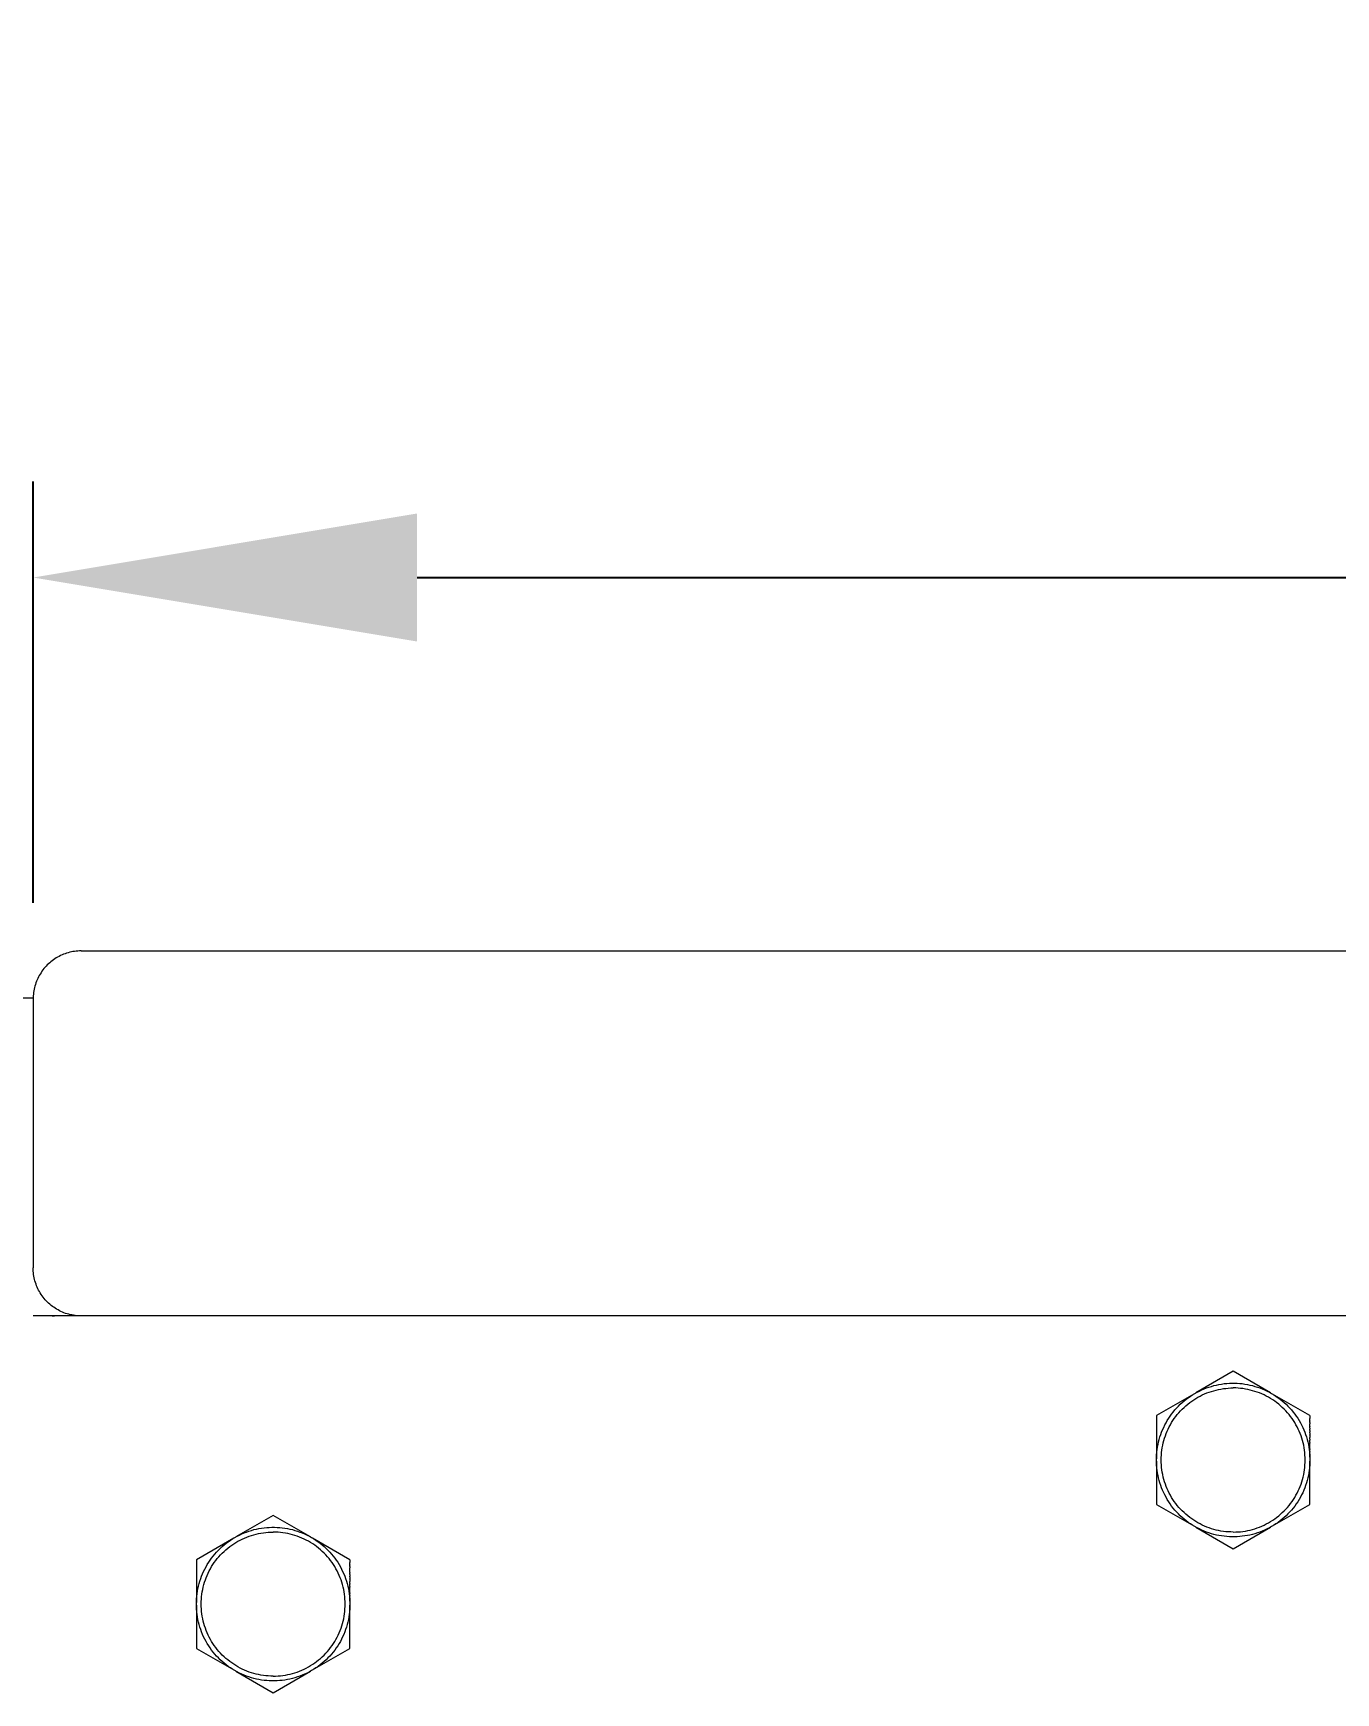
# Model space of a CAD drawing. Header units: millimetres. Extents: x -402 to 3954, y -41 to 3282.
# Drawn here: x 3273.3 to 3409, y 2845.8 to 3018.6 of the extents above; entities that cross this region are included whole.
import ezdxf

# ---------------------------------------------------------------- set-up
doc = ezdxf.new("R2010")
doc.units = ezdxf.units.MM
doc.layers.add('ZANO_R', color=7, linetype='Continuous', lineweight=0)
doc.layers.add('ZANO_W', color=1, linetype='Continuous', lineweight=0)
doc.styles.add('Arial', font='arial.ttf')
doc.styles.get("Standard").update_dxf_attribs({"font": 'ARIALUNI.TTF'})
doc.dimstyles.new('pl i ang', dxfattribs={"dimtxt": 50, "dimasz": 50, "dimexe": 1.25, "dimexo": 0.625, "dimgap": 10, "dimtad": 1, "dimtoh": 1, "dimtxsty": 'Standard', "dimcen": 2.5, "dimclrd": 1, "dimclre": 1, "dimclrt": 1, "dimadec": 0, "dimazin": 0, "dimtfac": 1, "dimtmove": 0, "dimatfit": 3, "dimfxl": 1, "dimarcsym": 1})

# ---------------------------------------------------------------- blocks, each defined once
blk = doc.blocks.new('*D417')
at = {"layer": 'ZANO_W', "color": 1, "lineweight": -2}
for p, q in [((3273.33, 2928.04), (3273.33, 2971.92)), ((3723.33, 2928.21), (3723.33, 2971.92)), ((3313.33, 2961.92), (3683.33, 2961.92))]:
    blk.add_line(p, q, dxfattribs=at)
at = {"layer": 'ZANO_W', "color": 1}
for points in [[(3313.33, 2968.59), (3313.33, 2955.26), (3273.33, 2961.92)], [(3683.33, 2955.26), (3683.33, 2968.59), (3723.33, 2961.92)]]:
    blk.add_solid(points, dxfattribs=at)
at = {"layer": 'ZANO_W', "color": 1, "insert": (3498.33, 2992.35), "char_height": 40, "attachment_point": 5, "style": 'Arial'}
blk.add_mtext('450', dxfattribs=at)

msp = doc.modelspace()

# ---------------------------------------------------------------- linework, layer by layer
at = {"layer": 'ZANO_R'}
for p, q in [((3275.18, 2921.92), (3275.05, 2921.81)), ((3275.31, 2922.03), (3275.18, 2921.92)), ((3275.45, 2922.13), (3275.31, 2922.03)), ((3275.59, 2922.22), (3275.45, 2922.13)), ((3275.73, 2922.31), (3275.59, 2922.22)), ((3275.88, 2922.4), (3275.73, 2922.31)), ((3276.03, 2922.48), (3275.88, 2922.4)), ((3276.18, 2922.56), (3276.03, 2922.48)), ((3276.34, 2922.63), (3276.18, 2922.56)), ((3276.5, 2922.69), (3276.34, 2922.63)), ((3276.66, 2922.75), (3276.5, 2922.69)), ((3276.82, 2922.81), (3276.66, 2922.75)), ((3276.98, 2922.86), (3276.82, 2922.81)), ((3277.15, 2922.9), (3276.98, 2922.86)), ((3277.31, 2922.94), (3277.15, 2922.9)), ((3277.48, 2922.97), (3277.31, 2922.94)), ((3277.65, 2922.99), (3277.48, 2922.97)), ((3277.82, 2923.02), (3277.65, 2922.99)), ((3277.99, 2923.03), (3277.82, 2923.02)), ((3278.16, 2923.04), (3277.99, 2923.03)), ((3278.33, 2923.04), (3278.16, 2923.04)), ((3278.33, 2923.04), (3718.33, 2923.04)), ((3273.82, 2920.19), (3273.75, 2920.03)), ((3273.89, 2920.34), (3273.82, 2920.19)), ((3273.97, 2920.49), (3273.89, 2920.34)), ((3274.06, 2920.64), (3273.97, 2920.49)), ((3274.15, 2920.78), (3274.06, 2920.64)), ((3274.25, 2920.92), (3274.15, 2920.78)), ((3274.35, 2921.06), (3274.25, 2920.92)), ((3274.45, 2921.2), (3274.35, 2921.06)), ((3274.56, 2921.33), (3274.45, 2921.2)), ((3274.68, 2921.45), (3274.56, 2921.33)), ((3274.8, 2921.58), (3274.68, 2921.45)), ((3274.92, 2921.7), (3274.8, 2921.58)), ((3275.05, 2921.81), (3274.92, 2921.7)), ((3273.36, 2918.55), (3273.34, 2918.38)), ((3273.38, 2918.72), (3273.36, 2918.55)), ((3273.4, 2918.89), (3273.38, 2918.72)), ((3273.44, 2919.06), (3273.4, 2918.89)), ((3273.47, 2919.23), (3273.44, 2919.06)), ((3273.52, 2919.39), (3273.47, 2919.23)), ((3273.57, 2919.55), (3273.52, 2919.39)), ((3273.62, 2919.72), (3273.57, 2919.55)), ((3273.68, 2919.88), (3273.62, 2919.72)), ((3273.75, 2920.03), (3273.68, 2919.88)), ((3273.33, 2918.14), (3263.6, 2918.08)), ((3273.34, 2918.38), (3273.33, 2918.21)), ((3273.33, 2918.21), (3273.33, 2918.04)), ((3273.33, 2918.04), (3273.33, 2890.04)), ((3273.33, 2889.87), (3273.33, 2890.04)), ((3273.34, 2889.7), (3273.33, 2889.87)), ((3273.36, 2889.53), (3273.34, 2889.7)), ((3273.38, 2889.36), (3273.36, 2889.53)), ((3273.41, 2889.19), (3273.38, 2889.36)), ((3273.44, 2889.02), (3273.41, 2889.19)), ((3273.48, 2888.85), (3273.44, 2889.02)), ((3273.52, 2888.68), (3273.48, 2888.85)), ((3273.57, 2888.52), (3273.52, 2888.68)), ((3273.63, 2888.35), (3273.57, 2888.52)), ((3273.69, 2888.19), (3273.63, 2888.35)), ((3273.75, 2888.03), (3273.69, 2888.19)), ((3273.82, 2887.88), (3273.75, 2888.03)), ((3273.9, 2887.72), (3273.82, 2887.88)), ((3273.98, 2887.57), (3273.9, 2887.72)), ((3274.07, 2887.43), (3273.98, 2887.57)), ((3274.16, 2887.28), (3274.07, 2887.43)), ((3274.26, 2887.14), (3274.16, 2887.28)), ((3274.36, 2887), (3274.26, 2887.14)), ((3274.47, 2886.87), (3274.36, 2887)), ((3274.58, 2886.73), (3274.47, 2886.87)), ((3274.7, 2886.61), (3274.58, 2886.73)), ((3274.82, 2886.48), (3274.7, 2886.61)), ((3274.94, 2886.37), (3274.82, 2886.48)), ((3275.07, 2886.25), (3274.94, 2886.37)), ((3275.2, 2886.14), (3275.07, 2886.25)), ((3275.34, 2886.04), (3275.2, 2886.14)), ((3275.48, 2885.94), (3275.34, 2886.04)), ((3275.62, 2885.84), (3275.48, 2885.94)), ((3275.77, 2885.75), (3275.62, 2885.84)), ((3275.92, 2885.66), (3275.77, 2885.75)), ((3276.07, 2885.58), (3275.92, 2885.66)), ((3713.33, 2885.04), (3273.33, 2885.04)), ((3275.31, 2885.04), (3275.4, 2885.05)), ((3275.4, 2885.05), (3275.48, 2885.05)), ((3275.48, 2885.05), (3275.56, 2885.06)), ((3275.56, 2885.06), (3277.8, 2885.07)), ((3276.22, 2885.51), (3276.07, 2885.58)), ((3276.38, 2885.44), (3276.22, 2885.51)), ((3276.54, 2885.37), (3276.38, 2885.44)), ((3276.7, 2885.31), (3276.54, 2885.37)), ((3276.87, 2885.26), (3276.7, 2885.31)), ((3277.03, 2885.21), (3276.87, 2885.26)), ((3277.2, 2885.17), (3277.03, 2885.21)), ((3277.37, 2885.14), (3277.2, 2885.17)), ((3277.54, 2885.11), (3277.37, 2885.14)), ((3277.71, 2885.08), (3277.54, 2885.11)), ((3277.88, 2885.06), (3277.71, 2885.08)), ((3278.05, 2885.05), (3277.88, 2885.06)), ((3278.22, 2885.04), (3278.05, 2885.05)), ((3398.33, 2879.28), (3394.44, 2877.03)), ((3402.22, 2877.03), (3398.33, 2879.28)), ((3394.1, 2876.83), (3394.33, 2876.97)), ((3394.33, 2876.97), (3394.57, 2877.1)), ((3394.57, 2877.1), (3394.81, 2877.22)), ((3394.81, 2877.22), (3395.05, 2877.34)), ((3395.05, 2877.34), (3395.3, 2877.45)), ((3395.3, 2877.45), (3395.55, 2877.54)), ((3395.34, 2876.92), (3395.58, 2877.02)), ((3395.55, 2877.54), (3395.81, 2877.63)), ((3395.58, 2877.02), (3395.82, 2877.11)), ((3395.81, 2877.63), (3396.07, 2877.71)), ((3395.82, 2877.11), (3396.06, 2877.19)), ((3396.06, 2877.19), (3396.31, 2877.26)), ((3396.07, 2877.71), (3396.33, 2877.79)), ((3396.31, 2877.26), (3396.56, 2877.33)), ((3396.33, 2877.79), (3396.59, 2877.85)), ((3396.56, 2877.33), (3396.81, 2877.38)), ((3396.59, 2877.85), (3396.85, 2877.9)), ((3396.81, 2877.38), (3397.06, 2877.43)), ((3396.85, 2877.9), (3397.12, 2877.95)), ((3397.06, 2877.43), (3397.31, 2877.47)), ((3397.12, 2877.95), (3397.39, 2877.99)), ((3397.31, 2877.47), (3397.57, 2877.5)), ((3397.39, 2877.99), (3397.66, 2878.01)), ((3397.57, 2877.5), (3397.82, 2877.52)), ((3397.66, 2878.01), (3397.93, 2878.03)), ((3397.82, 2877.52), (3398.08, 2877.54)), ((3397.93, 2878.03), (3398.2, 2878.04)), ((3398.08, 2877.54), (3398.33, 2877.54)), ((3398.2, 2878.04), (3398.47, 2878.04)), ((3398.59, 2877.54), (3398.33, 2877.54)), ((3398.47, 2878.04), (3398.74, 2878.03)), ((3398.84, 2877.52), (3398.59, 2877.54)), ((3398.74, 2878.03), (3399.01, 2878.01)), ((3399.1, 2877.5), (3398.84, 2877.52)), ((3399.01, 2878.01), (3399.28, 2877.99)), ((3399.35, 2877.47), (3399.1, 2877.5)), ((3399.28, 2877.99), (3399.54, 2877.95)), ((3399.61, 2877.43), (3399.35, 2877.47)), ((3399.54, 2877.95), (3399.81, 2877.9)), ((3399.86, 2877.38), (3399.61, 2877.43)), ((3399.81, 2877.9), (3400.07, 2877.85)), ((3400.11, 2877.33), (3399.86, 2877.38)), ((3400.07, 2877.85), (3400.34, 2877.79)), ((3400.36, 2877.26), (3400.11, 2877.33)), ((3400.34, 2877.79), (3400.6, 2877.71)), ((3400.6, 2877.19), (3400.36, 2877.26)), ((3400.6, 2877.71), (3400.86, 2877.63)), ((3400.84, 2877.11), (3400.6, 2877.19)), ((3401.08, 2877.02), (3400.84, 2877.11)), ((3400.86, 2877.63), (3401.11, 2877.54)), ((3401.32, 2876.92), (3401.08, 2877.02)), ((3401.11, 2877.54), (3401.36, 2877.45)), ((3401.36, 2877.45), (3401.61, 2877.34)), ((3401.61, 2877.34), (3401.86, 2877.22)), ((3401.86, 2877.22), (3402.1, 2877.1)), ((3402.1, 2877.1), (3402.33, 2876.97)), ((3402.33, 2876.97), (3402.56, 2876.83)), ((3394.22, 2876.91), (3390.33, 2874.66)), ((3392.09, 2875.04), (3392.26, 2875.25)), ((3392.26, 2875.25), (3392.44, 2875.45)), ((3392.44, 2875.45), (3392.63, 2875.65)), ((3392.63, 2875.65), (3392.82, 2875.84)), ((3392.82, 2875.84), (3393.02, 2876.02)), ((3392.85, 2875.16), (3393.03, 2875.34)), ((3393.02, 2876.02), (3393.22, 2876.2)), ((3393.03, 2875.34), (3393.21, 2875.52)), ((3393.21, 2875.52), (3393.4, 2875.69)), ((3393.22, 2876.2), (3393.44, 2876.37)), ((3393.4, 2875.69), (3393.6, 2875.86)), ((3393.44, 2876.37), (3393.65, 2876.53)), ((3393.6, 2875.86), (3393.8, 2876.02)), ((3393.65, 2876.53), (3393.87, 2876.68)), ((3393.8, 2876.02), (3394.01, 2876.17)), ((3393.87, 2876.68), (3394.1, 2876.83)), ((3394.01, 2876.17), (3394.22, 2876.31)), ((3394.22, 2876.31), (3394.44, 2876.45)), ((3394.44, 2876.45), (3394.66, 2876.58)), ((3394.66, 2876.58), (3394.88, 2876.7)), ((3394.88, 2876.7), (3395.11, 2876.81)), ((3395.11, 2876.81), (3395.34, 2876.92)), ((3401.55, 2876.81), (3401.32, 2876.92)), ((3401.78, 2876.7), (3401.55, 2876.81)), ((3402.01, 2876.58), (3401.78, 2876.7)), ((3402.23, 2876.45), (3402.01, 2876.58)), ((3402.45, 2876.31), (3402.23, 2876.45)), ((3406.33, 2874.66), (3402.44, 2876.91)), ((3402.66, 2876.17), (3402.45, 2876.31)), ((3402.56, 2876.83), (3402.79, 2876.68)), ((3402.86, 2876.02), (3402.66, 2876.17)), ((3402.79, 2876.68), (3403.01, 2876.53)), ((3403.07, 2875.86), (3402.86, 2876.02)), ((3403.01, 2876.53), (3403.23, 2876.37)), ((3403.26, 2875.69), (3403.07, 2875.86)), ((3403.23, 2876.37), (3403.44, 2876.2)), ((3403.45, 2875.52), (3403.26, 2875.69)), ((3403.44, 2876.2), (3403.64, 2876.02)), ((3403.64, 2875.34), (3403.45, 2875.52)), ((3403.64, 2876.02), (3403.84, 2875.84)), ((3403.81, 2875.16), (3403.64, 2875.34)), ((3403.84, 2875.84), (3404.04, 2875.65)), ((3404.04, 2875.65), (3404.22, 2875.45)), ((3404.22, 2875.45), (3404.4, 2875.25)), ((3404.4, 2875.25), (3404.57, 2875.04)), ((3390.33, 2874.66), (3390.33, 2874.31)), ((3390.33, 2874.31), (3390.33, 2873.55)), ((3390.33, 2873.55), (3390.33, 2873.53)), ((3390.33, 2873.53), (3390.33, 2870.92)), ((3391.09, 2873.44), (3391.21, 2873.69)), ((3391.21, 2873.69), (3391.34, 2873.92)), ((3391.34, 2873.92), (3391.47, 2874.16)), ((3391.47, 2874.16), (3391.62, 2874.39)), ((3391.56, 2873.26), (3391.67, 2873.49)), ((3391.62, 2874.39), (3391.77, 2874.61)), ((3391.67, 2873.49), (3391.79, 2873.72)), ((3391.77, 2874.61), (3391.92, 2874.83)), ((3391.79, 2873.72), (3391.92, 2873.94)), ((3391.92, 2874.83), (3392.09, 2875.04)), ((3391.92, 2873.94), (3392.06, 2874.15)), ((3392.06, 2874.15), (3392.2, 2874.37)), ((3392.2, 2874.37), (3392.36, 2874.57)), ((3392.36, 2874.57), (3392.51, 2874.77)), ((3392.51, 2874.77), (3392.68, 2874.97)), ((3392.68, 2874.97), (3392.85, 2875.16)), ((3403.98, 2874.97), (3403.81, 2875.16)), ((3404.15, 2874.77), (3403.98, 2874.97)), ((3404.31, 2874.57), (3404.15, 2874.77)), ((3404.46, 2874.37), (3404.31, 2874.57)), ((3404.6, 2874.15), (3404.46, 2874.37)), ((3404.57, 2875.04), (3404.74, 2874.83)), ((3404.74, 2873.94), (3404.6, 2874.15)), ((3404.74, 2874.83), (3404.9, 2874.61)), ((3404.87, 2873.72), (3404.74, 2873.94)), ((3404.99, 2873.49), (3404.87, 2873.72)), ((3404.9, 2874.61), (3405.05, 2874.39)), ((3405.11, 2873.26), (3404.99, 2873.49)), ((3405.05, 2874.39), (3405.19, 2874.16)), ((3405.19, 2874.16), (3405.33, 2873.92)), ((3405.33, 2873.92), (3405.45, 2873.69)), ((3405.45, 2873.69), (3405.57, 2873.44)), ((3406.33, 2874.66), (3406.33, 2874.38)), ((3406.33, 2874.13), (3406.33, 2874.38)), ((3406.33, 2874.13), (3406.33, 2874.1)), ((3406.33, 2873.95), (3406.33, 2874.1)), ((3406.33, 2873.95), (3406.33, 2873.82)), ((3406.33, 2873.55), (3406.33, 2873.82)), ((3406.33, 2873.55), (3406.33, 2873.53)), ((3406.33, 2873.34), (3406.33, 2873.53)), ((3390.5, 2871.65), (3390.55, 2871.92)), ((3390.55, 2871.92), (3390.62, 2872.18)), ((3390.62, 2872.18), (3390.7, 2872.44)), ((3390.7, 2872.44), (3390.78, 2872.69)), ((3390.78, 2872.69), (3390.88, 2872.95)), ((3390.88, 2872.95), (3390.98, 2873.2)), ((3390.98, 2873.2), (3391.09, 2873.44)), ((3390.99, 2871.57), (3391.05, 2871.82)), ((3391.05, 2871.82), (3391.11, 2872.07)), ((3391.11, 2872.07), (3391.18, 2872.31)), ((3391.18, 2872.31), (3391.27, 2872.55)), ((3391.27, 2872.55), (3391.35, 2872.79)), ((3391.35, 2872.79), (3391.45, 2873.03)), ((3391.45, 2873.03), (3391.56, 2873.26)), ((3405.21, 2873.03), (3405.11, 2873.26)), ((3405.31, 2872.79), (3405.21, 2873.03)), ((3405.4, 2872.55), (3405.31, 2872.79)), ((3405.48, 2872.31), (3405.4, 2872.55)), ((3405.55, 2872.07), (3405.48, 2872.31)), ((3405.62, 2871.82), (3405.55, 2872.07)), ((3405.57, 2873.44), (3405.68, 2873.2)), ((3405.68, 2871.57), (3405.62, 2871.82)), ((3405.68, 2873.2), (3405.79, 2872.95)), ((3405.79, 2872.95), (3405.88, 2872.69)), ((3405.88, 2872.69), (3405.97, 2872.44)), ((3405.97, 2872.44), (3406.04, 2872.18)), ((3406.04, 2872.18), (3406.11, 2871.92)), ((3406.11, 2871.92), (3406.17, 2871.65)), ((3406.33, 2873.34), (3406.33, 2873.25)), ((3406.33, 2873.12), (3406.33, 2873.25)), ((3406.33, 2873.12), (3406.33, 2872.96)), ((3406.33, 2872.88), (3406.33, 2872.96)), ((3406.33, 2872.88), (3406.33, 2872.67)), ((3406.33, 2872.62), (3406.33, 2872.67)), ((3406.33, 2872.62), (3406.33, 2872.39)), ((3406.33, 2872.2), (3406.33, 2872.39)), ((3406.33, 2872.2), (3406.33, 2872.1)), ((3406.33, 2871.87), (3406.33, 2872.1)), ((3406.33, 2871.87), (3406.33, 2871.8)), ((3406.33, 2871.22), (3406.33, 2871.8)), ((3390.33, 2870.92), (3390.33, 2870.78)), ((3390.33, 2870.78), (3390.33, 2870.33)), ((3390.33, 2870.33), (3390.33, 2870.17)), ((3390.33, 2870.04), (3390.34, 2870.31)), ((3390.34, 2869.77), (3390.33, 2870.04)), ((3390.34, 2870.31), (3390.35, 2870.58)), ((3390.35, 2870.58), (3390.37, 2870.85)), ((3390.37, 2870.85), (3390.4, 2871.12)), ((3390.4, 2871.12), (3390.45, 2871.39)), ((3390.45, 2871.39), (3390.5, 2871.65)), ((3390.83, 2870.04), (3390.84, 2870.3)), ((3390.84, 2869.79), (3390.83, 2870.04)), ((3390.84, 2870.3), (3390.85, 2870.55)), ((3390.85, 2870.55), (3390.87, 2870.81)), ((3390.87, 2870.81), (3390.9, 2871.06)), ((3390.9, 2871.06), (3390.94, 2871.32)), ((3390.94, 2871.32), (3390.99, 2871.57)), ((3405.72, 2871.32), (3405.68, 2871.57)), ((3405.76, 2871.06), (3405.72, 2871.32)), ((3405.79, 2870.81), (3405.76, 2871.06)), ((3405.81, 2870.55), (3405.79, 2870.81)), ((3405.83, 2870.3), (3405.81, 2870.55)), ((3405.83, 2870.04), (3405.83, 2870.3)), ((3405.83, 2869.79), (3405.83, 2870.04)), ((3406.17, 2871.65), (3406.22, 2871.39)), ((3406.22, 2871.39), (3406.26, 2871.12)), ((3406.26, 2871.12), (3406.29, 2870.85)), ((3406.29, 2870.85), (3406.31, 2870.58)), ((3406.31, 2870.58), (3406.33, 2870.31)), ((3406.33, 2871.22), (3406.33, 2871.14)), ((3406.33, 2870.92), (3406.33, 2871.14)), ((3406.33, 2870.92), (3406.33, 2870.85)), ((3406.33, 2870.33), (3406.33, 2870.85)), ((3406.33, 2870.33), (3406.33, 2870.17)), ((3406.33, 2870.31), (3406.33, 2870.04)), ((3406.33, 2870.04), (3406.33, 2869.77)), ((3390.33, 2869.92), (3390.33, 2865.42)), ((3390.35, 2869.5), (3390.34, 2869.77)), ((3390.37, 2869.23), (3390.35, 2869.5)), ((3390.4, 2868.96), (3390.37, 2869.23)), ((3390.45, 2868.7), (3390.4, 2868.96)), ((3390.5, 2868.43), (3390.45, 2868.7)), ((3390.55, 2868.17), (3390.5, 2868.43)), ((3390.85, 2869.53), (3390.84, 2869.79)), ((3390.87, 2869.27), (3390.85, 2869.53)), ((3390.9, 2869.02), (3390.87, 2869.27)), ((3390.94, 2868.77), (3390.9, 2869.02)), ((3390.99, 2868.52), (3390.94, 2868.77)), ((3391.05, 2868.27), (3390.99, 2868.52)), ((3405.62, 2868.27), (3405.68, 2868.52)), ((3405.68, 2868.52), (3405.72, 2868.77)), ((3405.72, 2868.77), (3405.76, 2869.02)), ((3405.76, 2869.02), (3405.79, 2869.27)), ((3405.79, 2869.27), (3405.81, 2869.53)), ((3405.81, 2869.53), (3405.83, 2869.79)), ((3406.17, 2868.43), (3406.11, 2868.17)), ((3406.22, 2868.7), (3406.17, 2868.43)), ((3406.26, 2868.96), (3406.22, 2868.7)), ((3406.29, 2869.23), (3406.26, 2868.96)), ((3406.31, 2869.5), (3406.29, 2869.23)), ((3406.33, 2869.77), (3406.31, 2869.5)), ((3406.33, 2865.42), (3406.33, 2869.92)), ((3390.62, 2867.91), (3390.55, 2868.17)), ((3390.7, 2867.65), (3390.62, 2867.91)), ((3390.78, 2867.39), (3390.7, 2867.65)), ((3390.88, 2867.14), (3390.78, 2867.39)), ((3390.98, 2866.89), (3390.88, 2867.14)), ((3391.09, 2866.64), (3390.98, 2866.89)), ((3391.11, 2868.02), (3391.05, 2868.27)), ((3391.21, 2866.4), (3391.09, 2866.64)), ((3391.18, 2867.77), (3391.11, 2868.02)), ((3391.27, 2867.53), (3391.18, 2867.77)), ((3391.35, 2867.29), (3391.27, 2867.53)), ((3391.45, 2867.05), (3391.35, 2867.29)), ((3391.56, 2866.82), (3391.45, 2867.05)), ((3391.67, 2866.59), (3391.56, 2866.82)), ((3391.79, 2866.37), (3391.67, 2866.59)), ((3404.87, 2866.37), (3404.99, 2866.59)), ((3404.99, 2866.59), (3405.11, 2866.82)), ((3405.11, 2866.82), (3405.21, 2867.05)), ((3405.21, 2867.05), (3405.31, 2867.29)), ((3405.31, 2867.29), (3405.4, 2867.53)), ((3405.4, 2867.53), (3405.48, 2867.77)), ((3405.57, 2866.64), (3405.45, 2866.4)), ((3405.48, 2867.77), (3405.55, 2868.02)), ((3405.55, 2868.02), (3405.62, 2868.27)), ((3405.68, 2866.89), (3405.57, 2866.64)), ((3405.79, 2867.14), (3405.68, 2866.89)), ((3405.88, 2867.39), (3405.79, 2867.14)), ((3405.97, 2867.65), (3405.88, 2867.39)), ((3406.04, 2867.91), (3405.97, 2867.65)), ((3406.11, 2868.17), (3406.04, 2867.91)), ((3390.33, 2865.42), (3394.22, 2863.18)), ((3391.34, 2866.16), (3391.21, 2866.4)), ((3391.47, 2865.93), (3391.34, 2866.16)), ((3391.62, 2865.7), (3391.47, 2865.93)), ((3391.77, 2865.47), (3391.62, 2865.7)), ((3391.92, 2865.25), (3391.77, 2865.47)), ((3391.92, 2866.14), (3391.79, 2866.37)), ((3392.06, 2865.93), (3391.92, 2866.14)), ((3392.09, 2865.04), (3391.92, 2865.25)), ((3392.2, 2865.72), (3392.06, 2865.93)), ((3392.26, 2864.83), (3392.09, 2865.04)), ((3392.36, 2865.51), (3392.2, 2865.72)), ((3392.51, 2865.31), (3392.36, 2865.51)), ((3392.68, 2865.11), (3392.51, 2865.31)), ((3392.85, 2864.92), (3392.68, 2865.11)), ((3393.03, 2864.74), (3392.85, 2864.92)), ((3402.44, 2863.18), (3406.33, 2865.42)), ((3403.64, 2864.74), (3403.81, 2864.92)), ((3403.81, 2864.92), (3403.98, 2865.11)), ((3403.98, 2865.11), (3404.15, 2865.31)), ((3404.15, 2865.31), (3404.31, 2865.51)), ((3404.31, 2865.51), (3404.46, 2865.72)), ((3404.57, 2865.04), (3404.4, 2864.83)), ((3404.46, 2865.72), (3404.6, 2865.93)), ((3404.74, 2865.25), (3404.57, 2865.04)), ((3404.6, 2865.93), (3404.74, 2866.14)), ((3404.74, 2866.14), (3404.87, 2866.37)), ((3404.9, 2865.47), (3404.74, 2865.25)), ((3405.05, 2865.7), (3404.9, 2865.47)), ((3405.19, 2865.93), (3405.05, 2865.7)), ((3405.33, 2866.16), (3405.19, 2865.93)), ((3405.45, 2866.4), (3405.33, 2866.16)), ((3298.33, 2864.28), (3294.44, 2862.03)), ((3302.22, 2862.03), (3298.33, 2864.28)), ((3392.44, 2864.63), (3392.26, 2864.83)), ((3392.63, 2864.43), (3392.44, 2864.63)), ((3392.82, 2864.24), (3392.63, 2864.43)), ((3393.02, 2864.06), (3392.82, 2864.24)), ((3393.22, 2863.88), (3393.02, 2864.06)), ((3393.21, 2864.56), (3393.03, 2864.74)), ((3393.4, 2864.39), (3393.21, 2864.56)), ((3393.44, 2863.72), (3393.22, 2863.88)), ((3393.6, 2864.22), (3393.4, 2864.39)), ((3393.65, 2863.55), (3393.44, 2863.72)), ((3393.8, 2864.07), (3393.6, 2864.22)), ((3393.87, 2863.4), (3393.65, 2863.55)), ((3394.01, 2863.91), (3393.8, 2864.07)), ((3394.1, 2863.25), (3393.87, 2863.4)), ((3394.22, 2863.77), (3394.01, 2863.91)), ((3394.33, 2863.11), (3394.1, 2863.25)), ((3394.44, 2863.63), (3394.22, 2863.77)), ((3394.66, 2863.5), (3394.44, 2863.63)), ((3394.88, 2863.38), (3394.66, 2863.5)), ((3395.11, 2863.27), (3394.88, 2863.38)), ((3395.34, 2863.16), (3395.11, 2863.27)), ((3395.58, 2863.06), (3395.34, 2863.16)), ((3401.08, 2863.06), (3401.32, 2863.16)), ((3401.32, 2863.16), (3401.55, 2863.27)), ((3401.55, 2863.27), (3401.78, 2863.38)), ((3401.78, 2863.38), (3402.01, 2863.5)), ((3402.01, 2863.5), (3402.23, 2863.63)), ((3402.23, 2863.63), (3402.45, 2863.77)), ((3402.56, 2863.25), (3402.33, 2863.11)), ((3402.45, 2863.77), (3402.66, 2863.91)), ((3402.79, 2863.4), (3402.56, 2863.25)), ((3402.66, 2863.91), (3402.86, 2864.07)), ((3403.01, 2863.55), (3402.79, 2863.4)), ((3402.86, 2864.07), (3403.07, 2864.22)), ((3403.23, 2863.72), (3403.01, 2863.55)), ((3403.07, 2864.22), (3403.26, 2864.39)), ((3403.44, 2863.88), (3403.23, 2863.72)), ((3403.26, 2864.39), (3403.45, 2864.56)), ((3403.64, 2864.06), (3403.44, 2863.88)), ((3403.45, 2864.56), (3403.64, 2864.74)), ((3403.84, 2864.24), (3403.64, 2864.06)), ((3404.04, 2864.43), (3403.84, 2864.24)), ((3404.22, 2864.63), (3404.04, 2864.43)), ((3404.4, 2864.83), (3404.22, 2864.63)), ((3294.22, 2861.91), (3290.33, 2859.66)), ((3293.44, 2861.37), (3293.65, 2861.53)), ((3293.65, 2861.53), (3293.87, 2861.68)), ((3293.87, 2861.68), (3294.1, 2861.83)), ((3294.1, 2861.83), (3294.33, 2861.97)), ((3294.22, 2861.31), (3294.44, 2861.45)), ((3294.33, 2861.97), (3294.57, 2862.1)), ((3294.44, 2861.45), (3294.66, 2861.58)), ((3294.57, 2862.1), (3294.81, 2862.22)), ((3294.66, 2861.58), (3294.88, 2861.7)), ((3294.81, 2862.22), (3295.05, 2862.34)), ((3294.88, 2861.7), (3295.11, 2861.81)), ((3295.05, 2862.34), (3295.3, 2862.45)), ((3295.11, 2861.81), (3295.34, 2861.92)), ((3295.3, 2862.45), (3295.55, 2862.54)), ((3295.34, 2861.92), (3295.58, 2862.02)), ((3295.55, 2862.54), (3295.81, 2862.63)), ((3295.58, 2862.02), (3295.82, 2862.11)), ((3295.81, 2862.63), (3296.07, 2862.71)), ((3295.82, 2862.11), (3296.06, 2862.19)), ((3296.06, 2862.19), (3296.31, 2862.26)), ((3296.07, 2862.71), (3296.33, 2862.79)), ((3296.31, 2862.26), (3296.56, 2862.33)), ((3296.33, 2862.79), (3296.59, 2862.85)), ((3296.56, 2862.33), (3296.81, 2862.38)), ((3296.59, 2862.85), (3296.85, 2862.9)), ((3296.81, 2862.38), (3297.06, 2862.43)), ((3296.85, 2862.9), (3297.12, 2862.95)), ((3297.06, 2862.43), (3297.31, 2862.47)), ((3297.12, 2862.95), (3297.39, 2862.99)), ((3297.31, 2862.47), (3297.57, 2862.5)), ((3297.39, 2862.99), (3297.66, 2863.01)), ((3297.57, 2862.5), (3297.82, 2862.52)), ((3297.66, 2863.01), (3297.93, 2863.03)), ((3297.82, 2862.52), (3298.08, 2862.54)), ((3297.93, 2863.03), (3298.2, 2863.04)), ((3298.08, 2862.54), (3298.33, 2862.54)), ((3298.2, 2863.04), (3298.47, 2863.04)), ((3298.59, 2862.54), (3298.33, 2862.54)), ((3298.47, 2863.04), (3298.74, 2863.03)), ((3298.84, 2862.52), (3298.59, 2862.54)), ((3298.74, 2863.03), (3299.01, 2863.01)), ((3299.1, 2862.5), (3298.84, 2862.52)), ((3299.01, 2863.01), (3299.28, 2862.99)), ((3299.35, 2862.47), (3299.1, 2862.5)), ((3299.28, 2862.99), (3299.54, 2862.95)), ((3299.61, 2862.43), (3299.35, 2862.47)), ((3299.54, 2862.95), (3299.81, 2862.9)), ((3299.86, 2862.38), (3299.61, 2862.43)), ((3299.81, 2862.9), (3300.07, 2862.85)), ((3300.11, 2862.33), (3299.86, 2862.38)), ((3300.07, 2862.85), (3300.34, 2862.79)), ((3300.36, 2862.26), (3300.11, 2862.33)), ((3300.34, 2862.79), (3300.6, 2862.71)), ((3300.6, 2862.19), (3300.36, 2862.26)), ((3300.6, 2862.71), (3300.86, 2862.63)), ((3300.84, 2862.11), (3300.6, 2862.19)), ((3301.08, 2862.02), (3300.84, 2862.11)), ((3300.86, 2862.63), (3301.11, 2862.54)), ((3301.32, 2861.92), (3301.08, 2862.02)), ((3301.11, 2862.54), (3301.36, 2862.45)), ((3301.55, 2861.81), (3301.32, 2861.92)), ((3301.36, 2862.45), (3301.61, 2862.34)), ((3301.78, 2861.7), (3301.55, 2861.81)), ((3301.61, 2862.34), (3301.86, 2862.22)), ((3302.01, 2861.58), (3301.78, 2861.7)), ((3301.86, 2862.22), (3302.1, 2862.1)), ((3302.23, 2861.45), (3302.01, 2861.58)), ((3302.1, 2862.1), (3302.33, 2861.97)), ((3302.45, 2861.31), (3302.23, 2861.45)), ((3302.33, 2861.97), (3302.56, 2861.83)), ((3306.33, 2859.66), (3302.44, 2861.91)), ((3302.56, 2861.83), (3302.79, 2861.68)), ((3302.79, 2861.68), (3303.01, 2861.53)), ((3303.01, 2861.53), (3303.23, 2861.37)), ((3394.57, 2862.98), (3394.33, 2863.11)), ((3394.44, 2863.05), (3398.33, 2860.8)), ((3394.81, 2862.86), (3394.57, 2862.98)), ((3395.05, 2862.74), (3394.81, 2862.86)), ((3395.3, 2862.64), (3395.05, 2862.74)), ((3395.55, 2862.54), (3395.3, 2862.64)), ((3395.81, 2862.45), (3395.55, 2862.54)), ((3395.82, 2862.97), (3395.58, 2863.06)), ((3396.07, 2862.37), (3395.81, 2862.45)), ((3396.06, 2862.89), (3395.82, 2862.97)), ((3396.31, 2862.82), (3396.06, 2862.89)), ((3396.33, 2862.3), (3396.07, 2862.37)), ((3396.56, 2862.75), (3396.31, 2862.82)), ((3396.59, 2862.23), (3396.33, 2862.3)), ((3396.81, 2862.7), (3396.56, 2862.75)), ((3396.85, 2862.18), (3396.59, 2862.23)), ((3397.06, 2862.65), (3396.81, 2862.7)), ((3397.12, 2862.13), (3396.85, 2862.18)), ((3397.31, 2862.61), (3397.06, 2862.65)), ((3397.39, 2862.1), (3397.12, 2862.13)), ((3397.57, 2862.58), (3397.31, 2862.61)), ((3397.66, 2862.07), (3397.39, 2862.1)), ((3397.82, 2862.56), (3397.57, 2862.58)), ((3397.93, 2862.05), (3397.66, 2862.07)), ((3398.08, 2862.55), (3397.82, 2862.56)), ((3398.2, 2862.04), (3397.93, 2862.05)), ((3398.33, 2862.54), (3398.08, 2862.55)), ((3398.47, 2862.04), (3398.2, 2862.04)), ((3398.33, 2860.8), (3402.22, 2863.05)), ((3398.33, 2862.54), (3398.59, 2862.55)), ((3398.74, 2862.05), (3398.47, 2862.04)), ((3398.59, 2862.55), (3398.84, 2862.56)), ((3399.01, 2862.07), (3398.74, 2862.05)), ((3398.84, 2862.56), (3399.1, 2862.58)), ((3399.28, 2862.1), (3399.01, 2862.07)), ((3399.1, 2862.58), (3399.35, 2862.61)), ((3399.54, 2862.13), (3399.28, 2862.1)), ((3399.35, 2862.61), (3399.61, 2862.65)), ((3399.81, 2862.18), (3399.54, 2862.13)), ((3399.61, 2862.65), (3399.86, 2862.7)), ((3400.07, 2862.23), (3399.81, 2862.18)), ((3399.86, 2862.7), (3400.11, 2862.75)), ((3400.34, 2862.3), (3400.07, 2862.23)), ((3400.11, 2862.75), (3400.36, 2862.82)), ((3400.6, 2862.37), (3400.34, 2862.3)), ((3400.36, 2862.82), (3400.6, 2862.89)), ((3400.6, 2862.89), (3400.84, 2862.97)), ((3400.86, 2862.45), (3400.6, 2862.37)), ((3400.84, 2862.97), (3401.08, 2863.06)), ((3401.11, 2862.54), (3400.86, 2862.45)), ((3401.36, 2862.64), (3401.11, 2862.54)), ((3401.61, 2862.74), (3401.36, 2862.64)), ((3401.86, 2862.86), (3401.61, 2862.74)), ((3402.1, 2862.98), (3401.86, 2862.86)), ((3402.33, 2863.11), (3402.1, 2862.98)), ((3291.77, 2859.61), (3291.92, 2859.83)), ((3291.92, 2859.83), (3292.09, 2860.04)), ((3292.09, 2860.04), (3292.26, 2860.25)), ((3292.26, 2860.25), (3292.44, 2860.45)), ((3292.36, 2859.57), (3292.51, 2859.77)), ((3292.44, 2860.45), (3292.63, 2860.65)), ((3292.51, 2859.77), (3292.68, 2859.97)), ((3292.63, 2860.65), (3292.82, 2860.84)), ((3292.68, 2859.97), (3292.85, 2860.16)), ((3292.82, 2860.84), (3293.02, 2861.02)), ((3292.85, 2860.16), (3293.03, 2860.34)), ((3293.02, 2861.02), (3293.22, 2861.2)), ((3293.03, 2860.34), (3293.21, 2860.52)), ((3293.21, 2860.52), (3293.4, 2860.69)), ((3293.22, 2861.2), (3293.44, 2861.37)), ((3293.4, 2860.69), (3293.6, 2860.86)), ((3293.6, 2860.86), (3293.8, 2861.02)), ((3293.8, 2861.02), (3294.01, 2861.17)), ((3294.01, 2861.17), (3294.22, 2861.31)), ((3302.66, 2861.17), (3302.45, 2861.31)), ((3302.86, 2861.02), (3302.66, 2861.17)), ((3303.07, 2860.86), (3302.86, 2861.02)), ((3303.26, 2860.69), (3303.07, 2860.86)), ((3303.23, 2861.37), (3303.44, 2861.2)), ((3303.45, 2860.52), (3303.26, 2860.69)), ((3303.44, 2861.2), (3303.64, 2861.02)), ((3303.64, 2860.34), (3303.45, 2860.52)), ((3303.64, 2861.02), (3303.84, 2860.84)), ((3303.81, 2860.16), (3303.64, 2860.34)), ((3303.98, 2859.97), (3303.81, 2860.16)), ((3303.84, 2860.84), (3304.04, 2860.65)), ((3304.15, 2859.77), (3303.98, 2859.97)), ((3304.04, 2860.65), (3304.22, 2860.45)), ((3304.31, 2859.57), (3304.15, 2859.77)), ((3304.22, 2860.45), (3304.4, 2860.25)), ((3304.4, 2860.25), (3304.57, 2860.04)), ((3304.57, 2860.04), (3304.74, 2859.83)), ((3304.74, 2859.83), (3304.9, 2859.61)), ((3290.33, 2859.66), (3290.33, 2859.36)), ((3290.33, 2859.36), (3290.33, 2859.11)), ((3290.33, 2859.11), (3290.33, 2859.07)), ((3290.33, 2859.07), (3290.33, 2858.86)), ((3290.33, 2858.86), (3290.33, 2858.8)), ((3290.33, 2858.8), (3290.33, 2858.55)), ((3290.33, 2858.55), (3290.33, 2858.5)), ((3290.33, 2858.5), (3290.33, 2858.28)), ((3290.33, 2858.28), (3290.33, 2858.2)), ((3290.33, 2858.2), (3290.33, 2858.02)), ((3290.33, 2858.02), (3290.33, 2857.93)), ((3290.78, 2857.69), (3290.88, 2857.95)), ((3290.88, 2857.95), (3290.98, 2858.2)), ((3290.98, 2858.2), (3291.09, 2858.44)), ((3291.09, 2858.44), (3291.21, 2858.69)), ((3291.21, 2858.69), (3291.34, 2858.92)), ((3291.34, 2858.92), (3291.47, 2859.16)), ((3291.35, 2857.79), (3291.45, 2858.03)), ((3291.45, 2858.03), (3291.56, 2858.26)), ((3291.47, 2859.16), (3291.62, 2859.39)), ((3291.56, 2858.26), (3291.67, 2858.49)), ((3291.62, 2859.39), (3291.77, 2859.61)), ((3291.67, 2858.49), (3291.79, 2858.72)), ((3291.79, 2858.72), (3291.92, 2858.94)), ((3291.92, 2858.94), (3292.06, 2859.15)), ((3292.06, 2859.15), (3292.2, 2859.37)), ((3292.2, 2859.37), (3292.36, 2859.57)), ((3304.46, 2859.37), (3304.31, 2859.57)), ((3304.6, 2859.15), (3304.46, 2859.37)), ((3304.74, 2858.94), (3304.6, 2859.15)), ((3304.87, 2858.72), (3304.74, 2858.94)), ((3304.99, 2858.49), (3304.87, 2858.72)), ((3304.9, 2859.61), (3305.05, 2859.39)), ((3305.11, 2858.26), (3304.99, 2858.49)), ((3305.05, 2859.39), (3305.19, 2859.16)), ((3305.21, 2858.03), (3305.11, 2858.26)), ((3305.19, 2859.16), (3305.33, 2858.92)), ((3305.31, 2857.79), (3305.21, 2858.03)), ((3305.33, 2858.92), (3305.45, 2858.69)), ((3305.45, 2858.69), (3305.57, 2858.44)), ((3305.57, 2858.44), (3305.68, 2858.2)), ((3305.68, 2858.2), (3305.79, 2857.95)), ((3305.79, 2857.95), (3305.88, 2857.69)), ((3306.33, 2859.66), (3306.33, 2859.38)), ((3306.33, 2859.13), (3306.33, 2859.38)), ((3306.33, 2859.13), (3306.33, 2859.1)), ((3306.33, 2858.95), (3306.33, 2859.1)), ((3306.33, 2858.95), (3306.33, 2858.82)), ((3306.33, 2858.55), (3306.33, 2858.82)), ((3306.33, 2858.55), (3306.33, 2858.53)), ((3306.33, 2858.34), (3306.33, 2858.53)), ((3306.33, 2858.34), (3306.33, 2858.25)), ((3306.33, 2858.12), (3306.33, 2858.25)), ((3306.33, 2858.12), (3306.33, 2857.96)), ((3306.33, 2857.88), (3306.33, 2857.96)), ((3290.33, 2857.93), (3290.33, 2857.76)), ((3290.33, 2857.76), (3290.33, 2857.66)), ((3290.33, 2857.66), (3290.33, 2857.49)), ((3290.33, 2857.49), (3290.33, 2857.39)), ((3290.33, 2857.39), (3290.33, 2855.92)), ((3290.4, 2856.12), (3290.45, 2856.39)), ((3290.45, 2856.39), (3290.5, 2856.65)), ((3290.5, 2856.65), (3290.55, 2856.92)), ((3290.55, 2856.92), (3290.62, 2857.18)), ((3290.62, 2857.18), (3290.7, 2857.44)), ((3290.7, 2857.44), (3290.78, 2857.69)), ((3290.9, 2856.06), (3290.94, 2856.32)), ((3290.94, 2856.32), (3290.99, 2856.57)), ((3290.99, 2856.57), (3291.05, 2856.82)), ((3291.05, 2856.82), (3291.11, 2857.07)), ((3291.11, 2857.07), (3291.18, 2857.31)), ((3291.18, 2857.31), (3291.27, 2857.55)), ((3291.27, 2857.55), (3291.35, 2857.79)), ((3305.4, 2857.55), (3305.31, 2857.79)), ((3305.48, 2857.31), (3305.4, 2857.55)), ((3305.55, 2857.07), (3305.48, 2857.31)), ((3305.62, 2856.82), (3305.55, 2857.07)), ((3305.68, 2856.57), (3305.62, 2856.82)), ((3305.72, 2856.32), (3305.68, 2856.57)), ((3305.76, 2856.06), (3305.72, 2856.32)), ((3305.88, 2857.69), (3305.97, 2857.44)), ((3305.97, 2857.44), (3306.04, 2857.18)), ((3306.04, 2857.18), (3306.11, 2856.92)), ((3306.11, 2856.92), (3306.17, 2856.65)), ((3306.17, 2856.65), (3306.22, 2856.39)), ((3306.22, 2856.39), (3306.26, 2856.12)), ((3306.33, 2857.88), (3306.33, 2857.67)), ((3306.33, 2857.62), (3306.33, 2857.67)), ((3306.33, 2857.62), (3306.33, 2857.39)), ((3306.33, 2857.2), (3306.33, 2857.39)), ((3306.33, 2857.2), (3306.33, 2857.1)), ((3306.33, 2856.87), (3306.33, 2857.1)), ((3306.33, 2856.87), (3306.33, 2856.8)), ((3306.33, 2856.22), (3306.33, 2856.8)), ((3306.33, 2856.22), (3306.33, 2856.14)), ((3290.33, 2855.92), (3290.33, 2855.78)), ((3290.33, 2855.78), (3290.33, 2855.33)), ((3290.33, 2855.33), (3290.33, 2855.19)), ((3290.33, 2855.04), (3290.34, 2855.31)), ((3290.34, 2854.77), (3290.33, 2855.04)), ((3290.33, 2854.92), (3290.33, 2850.42)), ((3290.34, 2855.31), (3290.35, 2855.58)), ((3290.35, 2854.5), (3290.34, 2854.77)), ((3290.35, 2855.58), (3290.37, 2855.85)), ((3290.37, 2854.23), (3290.35, 2854.5)), ((3290.37, 2855.85), (3290.4, 2856.12)), ((3290.83, 2855.04), (3290.84, 2855.3)), ((3290.84, 2854.79), (3290.83, 2855.04)), ((3290.84, 2855.3), (3290.85, 2855.55)), ((3290.85, 2854.53), (3290.84, 2854.79)), ((3290.85, 2855.55), (3290.87, 2855.81)), ((3290.87, 2854.27), (3290.85, 2854.53)), ((3290.87, 2855.81), (3290.9, 2856.06)), ((3305.79, 2855.81), (3305.76, 2856.06)), ((3305.81, 2855.55), (3305.79, 2855.81)), ((3305.79, 2854.27), (3305.81, 2854.53)), ((3305.83, 2855.3), (3305.81, 2855.55)), ((3305.81, 2854.53), (3305.83, 2854.79)), ((3305.83, 2855.04), (3305.83, 2855.3)), ((3305.83, 2854.79), (3305.83, 2855.04)), ((3306.26, 2856.12), (3306.29, 2855.85)), ((3306.29, 2855.85), (3306.31, 2855.58)), ((3306.31, 2854.5), (3306.29, 2854.23)), ((3306.31, 2855.58), (3306.33, 2855.31)), ((3306.33, 2854.77), (3306.31, 2854.5)), ((3306.33, 2855.92), (3306.33, 2856.14)), ((3306.33, 2855.92), (3306.33, 2855.85)), ((3306.33, 2855.33), (3306.33, 2855.85)), ((3306.33, 2855.33), (3306.33, 2855.19)), ((3306.33, 2855.31), (3306.33, 2855.04)), ((3306.33, 2855.04), (3306.33, 2854.77)), ((3306.33, 2850.42), (3306.33, 2854.92)), ((3290.4, 2853.96), (3290.37, 2854.23)), ((3290.45, 2853.7), (3290.4, 2853.96)), ((3290.5, 2853.43), (3290.45, 2853.7)), ((3290.55, 2853.17), (3290.5, 2853.43)), ((3290.62, 2852.91), (3290.55, 2853.17)), ((3290.7, 2852.65), (3290.62, 2852.91)), ((3290.9, 2854.02), (3290.87, 2854.27)), ((3290.94, 2853.77), (3290.9, 2854.02)), ((3290.99, 2853.52), (3290.94, 2853.77)), ((3291.05, 2853.27), (3290.99, 2853.52)), ((3291.11, 2853.02), (3291.05, 2853.27)), ((3291.18, 2852.77), (3291.11, 2853.02)), ((3291.27, 2852.53), (3291.18, 2852.77)), ((3305.4, 2852.53), (3305.48, 2852.77)), ((3305.48, 2852.77), (3305.55, 2853.02)), ((3305.55, 2853.02), (3305.62, 2853.27)), ((3305.62, 2853.27), (3305.68, 2853.52)), ((3305.68, 2853.52), (3305.72, 2853.77)), ((3305.72, 2853.77), (3305.76, 2854.02)), ((3305.76, 2854.02), (3305.79, 2854.27)), ((3306.04, 2852.91), (3305.97, 2852.65)), ((3306.11, 2853.17), (3306.04, 2852.91)), ((3306.17, 2853.43), (3306.11, 2853.17)), ((3306.22, 2853.7), (3306.17, 2853.43)), ((3306.26, 2853.96), (3306.22, 2853.7)), ((3306.29, 2854.23), (3306.26, 2853.96)), ((3290.78, 2852.39), (3290.7, 2852.65)), ((3290.88, 2852.14), (3290.78, 2852.39)), ((3290.98, 2851.89), (3290.88, 2852.14)), ((3291.09, 2851.64), (3290.98, 2851.89)), ((3291.21, 2851.4), (3291.09, 2851.64)), ((3291.34, 2851.16), (3291.21, 2851.4)), ((3291.35, 2852.29), (3291.27, 2852.53)), ((3291.47, 2850.93), (3291.34, 2851.16)), ((3291.45, 2852.05), (3291.35, 2852.29)), ((3291.56, 2851.82), (3291.45, 2852.05)), ((3291.67, 2851.59), (3291.56, 2851.82)), ((3291.79, 2851.37), (3291.67, 2851.59)), ((3291.92, 2851.14), (3291.79, 2851.37)), ((3292.06, 2850.93), (3291.92, 2851.14)), ((3304.6, 2850.93), (3304.74, 2851.14)), ((3304.74, 2851.14), (3304.87, 2851.37)), ((3304.87, 2851.37), (3304.99, 2851.59)), ((3304.99, 2851.59), (3305.11, 2851.82)), ((3305.11, 2851.82), (3305.21, 2852.05)), ((3305.33, 2851.16), (3305.19, 2850.93)), ((3305.21, 2852.05), (3305.31, 2852.29)), ((3305.31, 2852.29), (3305.4, 2852.53)), ((3305.45, 2851.4), (3305.33, 2851.16)), ((3305.57, 2851.64), (3305.45, 2851.4)), ((3305.68, 2851.89), (3305.57, 2851.64)), ((3305.79, 2852.14), (3305.68, 2851.89)), ((3305.88, 2852.39), (3305.79, 2852.14)), ((3305.97, 2852.65), (3305.88, 2852.39)), ((3290.33, 2850.42), (3294.22, 2848.18)), ((3291.62, 2850.7), (3291.47, 2850.93)), ((3291.77, 2850.47), (3291.62, 2850.7)), ((3291.92, 2850.25), (3291.77, 2850.47)), ((3292.09, 2850.04), (3291.92, 2850.25)), ((3292.2, 2850.72), (3292.06, 2850.93)), ((3292.26, 2849.83), (3292.09, 2850.04)), ((3292.36, 2850.51), (3292.2, 2850.72)), ((3292.44, 2849.63), (3292.26, 2849.83)), ((3292.51, 2850.31), (3292.36, 2850.51)), ((3292.63, 2849.43), (3292.44, 2849.63)), ((3292.68, 2850.11), (3292.51, 2850.31)), ((3292.82, 2849.24), (3292.63, 2849.43)), ((3292.85, 2849.92), (3292.68, 2850.11)), ((3293.03, 2849.74), (3292.85, 2849.92)), ((3293.21, 2849.56), (3293.03, 2849.74)), ((3293.4, 2849.39), (3293.21, 2849.56)), ((3293.6, 2849.22), (3293.4, 2849.39)), ((3302.44, 2848.18), (3306.33, 2850.42)), ((3303.07, 2849.22), (3303.26, 2849.39)), ((3303.26, 2849.39), (3303.45, 2849.56)), ((3303.45, 2849.56), (3303.64, 2849.74)), ((3303.64, 2849.74), (3303.81, 2849.92)), ((3303.81, 2849.92), (3303.98, 2850.11)), ((3304.04, 2849.43), (3303.84, 2849.24)), ((3303.98, 2850.11), (3304.15, 2850.31)), ((3304.22, 2849.63), (3304.04, 2849.43)), ((3304.15, 2850.31), (3304.31, 2850.51)), ((3304.4, 2849.83), (3304.22, 2849.63)), ((3304.31, 2850.51), (3304.46, 2850.72)), ((3304.57, 2850.04), (3304.4, 2849.83)), ((3304.46, 2850.72), (3304.6, 2850.93)), ((3304.74, 2850.25), (3304.57, 2850.04)), ((3304.9, 2850.47), (3304.74, 2850.25)), ((3305.05, 2850.7), (3304.9, 2850.47)), ((3305.19, 2850.93), (3305.05, 2850.7)), ((3293.02, 2849.06), (3292.82, 2849.24)), ((3293.22, 2848.88), (3293.02, 2849.06)), ((3293.44, 2848.72), (3293.22, 2848.88)), ((3293.65, 2848.55), (3293.44, 2848.72)), ((3293.8, 2849.07), (3293.6, 2849.22)), ((3293.87, 2848.4), (3293.65, 2848.55)), ((3294.01, 2848.91), (3293.8, 2849.07)), ((3294.1, 2848.25), (3293.87, 2848.4)), ((3294.22, 2848.77), (3294.01, 2848.91)), ((3294.33, 2848.11), (3294.1, 2848.25)), ((3294.44, 2848.63), (3294.22, 2848.77)), ((3294.57, 2847.98), (3294.33, 2848.11)), ((3294.66, 2848.5), (3294.44, 2848.63)), ((3294.44, 2848.05), (3298.33, 2845.8)), ((3294.81, 2847.86), (3294.57, 2847.98)), ((3294.88, 2848.38), (3294.66, 2848.5)), ((3295.05, 2847.74), (3294.81, 2847.86)), ((3295.11, 2848.27), (3294.88, 2848.38)), ((3295.3, 2847.64), (3295.05, 2847.74)), ((3295.34, 2848.16), (3295.11, 2848.27)), ((3295.55, 2847.54), (3295.3, 2847.64)), ((3295.58, 2848.06), (3295.34, 2848.16)), ((3295.82, 2847.97), (3295.58, 2848.06)), ((3296.06, 2847.89), (3295.82, 2847.97)), ((3296.31, 2847.82), (3296.06, 2847.89)), ((3296.56, 2847.75), (3296.31, 2847.82)), ((3296.81, 2847.7), (3296.56, 2847.75)), ((3297.06, 2847.65), (3296.81, 2847.7)), ((3297.31, 2847.61), (3297.06, 2847.65)), ((3297.57, 2847.58), (3297.31, 2847.61)), ((3297.82, 2847.56), (3297.57, 2847.58)), ((3298.33, 2845.8), (3302.22, 2848.05)), ((3298.84, 2847.56), (3299.1, 2847.58)), ((3299.1, 2847.58), (3299.35, 2847.61)), ((3299.35, 2847.61), (3299.61, 2847.65)), ((3299.61, 2847.65), (3299.86, 2847.7)), ((3299.86, 2847.7), (3300.11, 2847.75)), ((3300.11, 2847.75), (3300.36, 2847.82)), ((3300.36, 2847.82), (3300.6, 2847.89)), ((3300.6, 2847.89), (3300.84, 2847.97)), ((3300.84, 2847.97), (3301.08, 2848.06)), ((3301.08, 2848.06), (3301.32, 2848.16)), ((3301.36, 2847.64), (3301.11, 2847.54)), ((3301.32, 2848.16), (3301.55, 2848.27)), ((3301.61, 2847.74), (3301.36, 2847.64)), ((3301.55, 2848.27), (3301.78, 2848.38)), ((3301.86, 2847.86), (3301.61, 2847.74)), ((3301.78, 2848.38), (3302.01, 2848.5)), ((3302.1, 2847.98), (3301.86, 2847.86)), ((3302.01, 2848.5), (3302.23, 2848.63)), ((3302.33, 2848.11), (3302.1, 2847.98)), ((3302.23, 2848.63), (3302.45, 2848.77)), ((3302.56, 2848.25), (3302.33, 2848.11)), ((3302.45, 2848.77), (3302.66, 2848.91)), ((3302.79, 2848.4), (3302.56, 2848.25)), ((3302.66, 2848.91), (3302.86, 2849.07)), ((3303.01, 2848.55), (3302.79, 2848.4)), ((3302.86, 2849.07), (3303.07, 2849.22)), ((3303.23, 2848.72), (3303.01, 2848.55)), ((3303.44, 2848.88), (3303.23, 2848.72)), ((3303.64, 2849.06), (3303.44, 2848.88)), ((3303.84, 2849.24), (3303.64, 2849.06)), ((3295.81, 2847.45), (3295.55, 2847.54)), ((3296.07, 2847.37), (3295.81, 2847.45)), ((3296.33, 2847.3), (3296.07, 2847.37)), ((3296.59, 2847.23), (3296.33, 2847.3)), ((3296.85, 2847.18), (3296.59, 2847.23)), ((3297.12, 2847.13), (3296.85, 2847.18)), ((3297.39, 2847.1), (3297.12, 2847.13)), ((3297.66, 2847.07), (3297.39, 2847.1)), ((3297.93, 2847.05), (3297.66, 2847.07)), ((3298.08, 2847.55), (3297.82, 2847.56)), ((3298.2, 2847.04), (3297.93, 2847.05)), ((3298.33, 2847.54), (3298.08, 2847.55)), ((3298.47, 2847.04), (3298.2, 2847.04)), ((3298.33, 2847.54), (3298.59, 2847.55)), ((3298.74, 2847.05), (3298.47, 2847.04)), ((3298.59, 2847.55), (3298.84, 2847.56)), ((3299.01, 2847.07), (3298.74, 2847.05)), ((3299.28, 2847.1), (3299.01, 2847.07)), ((3299.54, 2847.13), (3299.28, 2847.1)), ((3299.81, 2847.18), (3299.54, 2847.13)), ((3300.07, 2847.23), (3299.81, 2847.18)), ((3300.34, 2847.3), (3300.07, 2847.23)), ((3300.6, 2847.37), (3300.34, 2847.3)), ((3300.86, 2847.45), (3300.6, 2847.37)), ((3301.11, 2847.54), (3300.86, 2847.45))]:
    msp.add_line(p, q, dxfattribs=at)

# ---------------------------------------------------------------- dimensions: what is measured, and where the dimension line sits
at = {"layer": 'ZANO_W'}
dim = msp.add_linear_dim(base=(3723.33, 2961.92), p1=(3273.33, 2918.04), p2=(3723.33, 2918.21), dimstyle='pl i ang', override={"dimtxt": 40, "dimasz": 40, "dimexe": 10, "dimexo": 10, "dimtoh": 0, "dimdec": 0, "dimtxsty": 'Arial', "dimtdec": 0, "dimtmove": 1}, dxfattribs=at)
dim.commit()
dim.dimension.update_dxf_attribs({"geometry": '*D417', "text_midpoint": (3498.33, 2992.35)})

doc.saveas('drawing.dxf')
